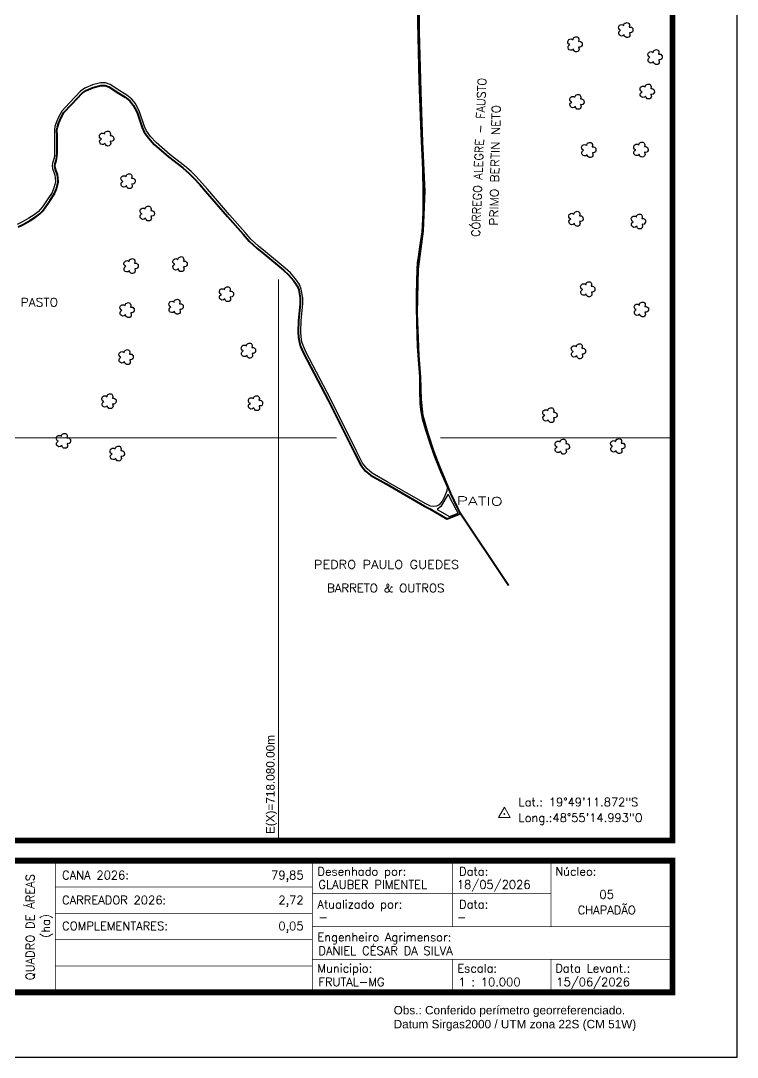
# Model space of a CAD drawing. Header units: millimetres. Extents: x 716688 to 718788, y 7805444 to 7808414.
# Drawn here: x 717682 to 718788, y 7805444 to 7807043 of the extents above; entities that cross this region are included whole.
import ezdxf
from ezdxf.enums import TextEntityAlignment as Align

# ---------------------------------------------------------------- set-up
doc = ezdxf.new("R2010")
doc.units = ezdxf.units.MM
doc.linetypes.add('CONTINUO', pattern=[0])
doc.linetypes.add('LIN0', pattern=[0])
doc.layers.add('0114000216', color=1, linetype='Continuous', lineweight=25)
doc.layers.add('MALHA', color=253, linetype='Continuous', lineweight=13)
for name, color, linetype in [('0114000216002', 5, 'Continuous'), ('ESTRADA', 7, 'Continuous'), ('MARGEM', 5, 'Continuous'), ('MATO', 3, 'Continuous'), ('PATIO', 7, 'Continuous'), ('TEXTO', 7, 'Continuous'), ('TEXTO CONFRONTANTES', 7, 'Continuous')]:
    doc.layers.add(name, color=color, linetype=linetype)
doc.styles.add('marcelo', font='arial.ttf')
doc.styles.add('SIMPLEX', font='simplex', dxfattribs={"height": 0.2})
doc.styles.get("Standard").update_dxf_attribs({"font": 'arial.ttf'})

msp = doc.modelspace()

# ---------------------------------------------------------------- linework, layer by layer
at = {"layer": '0114000216', "linetype": 'CONTINUO', "lineweight": 40}
msp.add_lwpolyline([(717678, 7806725.6), (717685.8, 7806729.1), (717696.7, 7806735.4), (717705.3, 7806740.7), (717711.5, 7806745.7), (717715.2, 7806749.3), (717718.7, 7806753.8), (717727.4, 7806766.4), (717734, 7806776.7), (717737, 7806784.2), (717738.8, 7806790), (717739.7, 7806794.8), (717739.4, 7806801.2), (717738.8, 7806806), (717736.7, 7806811.3), (717735.1, 7806816.3), (717734.6, 7806819.5), (717735.2, 7806822.8), (717736.6, 7806827.3), (717738, 7806833.2), (717738.2, 7806840), (717738.1, 7806865), (717738, 7806875.2), (717738.6, 7806879.3), (717740.9, 7806885.8), (717744.4, 7806894), (717748.8, 7806901.7), (717760.4, 7806914.1), (717777, 7806931.5), (717783, 7806935.7), (717793.9, 7806940.5), (717805.5, 7806943.7), (717812.2, 7806943.6), (717818.1, 7806941.2), (717832.9, 7806931.9), (717843.3, 7806925.4), (717850.6, 7806919.6), (717855.8, 7806913.3), (717861.6, 7806901.6), (717869.6, 7806878.5), (717872.7, 7806871.5), (717879, 7806862.5), (717888.1, 7806852.6), (717910.3, 7806833.5), (717932.1, 7806816.3), (717942.2, 7806807.7), (717949.3, 7806800.6), (717958.4, 7806790.9), (717967.4, 7806780.7), (718001.3, 7806741.4), (718025.2, 7806713.9), (718034.5, 7806703.6), (718046.3, 7806692.7), (718057.3, 7806683.6), (718087.7, 7806658.5), (718095.5, 7806651.5), (718102.9, 7806642.9), (718108.7, 7806634.6), (718111.1, 7806628.1), (718113.3, 7806615.7), (718113.2, 7806606.7), (718110.7, 7806581.2), (718110.2, 7806563.2), (718110.7, 7806555.1), (718112.2, 7806547), (718114, 7806541), (718119.2, 7806529.7), (718156.6, 7806458.1), (718197.3, 7806376.8), (718206.3, 7806358.6), (718213.6, 7806349.3), (718222.1, 7806342.4), (718245.8, 7806328.8), (718305.4, 7806294.7), (718313.3, 7806290.6), (718339.7, 7806274.9), (718342.6, 7806276.1), (718360.6, 7806283.5), (718356, 7806292.3), (718345.7, 7806314.2), (718342.5, 7806323.1), (718328.4, 7806356.3), (718319.8, 7806378.7), (718310.2, 7806407.1), (718302.5, 7806434.6), (718300.1, 7806459.3), (718299.1, 7806493.4), (718296.5, 7806527.1), (718294.1, 7806592.1), (718295.2, 7806660), (718303.2, 7806718.7), (718305.8, 7806780.7), (718302.2, 7806856.5), (718299.7, 7806933.6), (718296.8, 7807026.9), (718296.9, 7807120.7)], dxfattribs=at)
at = {"layer": '0114000216002'}
msp.add_lwpolyline([(718294.9, 7807113.4), (718294.6, 7807040.6), (718296.3, 7806950.8), (718299.4, 7806869.1), (718302.1, 7806813.7), (718302.8, 7806777.8), (718302.8, 7806747.5), (718301.1, 7806717.9), (718297.4, 7806694.7), (718295.3, 7806679.4), (718294.1, 7806670.5), (718293.6, 7806659.5), (718292.9, 7806642.4), (718292.5, 7806620.4), (718292.6, 7806602.9), (718292.7, 7806577.1), (718293.9, 7806540.9), (718295.3, 7806520.5), (718297.7, 7806494), (718297.7, 7806471.9), (718298.1, 7806453.7), (718298.9, 7806443), (718301.4, 7806429.3), (718306.8, 7806411.8), (718312.7, 7806392.6), (718319.7, 7806373.4), (718329.7, 7806347.6), (718339.7, 7806325.5), (718340.3, 7806322.9), (718339.9, 7806318.1), (718335.7, 7806307.8), (718332.5, 7806302.2), (718327.9, 7806296.8), (718323.8, 7806294.5), (718319.3, 7806293.9), (718314.5, 7806294.5), (718307.3, 7806298.2), (718247.8, 7806332.3), (718224.4, 7806345.7), (718216.5, 7806352.2), (718209.7, 7806360.8), (718200.9, 7806378.6), (718160.1, 7806459.9), (718122.8, 7806531.4), (718117.8, 7806542.4), (718116.1, 7806548), (718114.7, 7806555.6), (718114.2, 7806563.3), (718114.7, 7806581), (718117.2, 7806606.5), (718117.3, 7806616.1), (718114.9, 7806629.1), (718112.3, 7806636.4), (718106, 7806645.3), (718098.4, 7806654.3), (718090.3, 7806661.6), (718059.8, 7806686.7), (718048.9, 7806695.7), (718037.3, 7806706.4), (718028.2, 7806716.5), (718004.3, 7806744), (717970.4, 7806783.4), (717961.4, 7806793.5), (717952.2, 7806803.4), (717944.9, 7806810.6), (717934.6, 7806819.4), (717912.8, 7806836.6), (717890.9, 7806855.5), (717882.1, 7806865), (717876.2, 7806873.5), (717873.3, 7806880), (717865.3, 7806903.1), (717859.2, 7806915.5), (717853.4, 7806922.4), (717845.6, 7806928.6), (717835.1, 7806935.3), (717819.9, 7806944.8), (717813, 7806947.6), (717805, 7806947.7), (717792.6, 7806944.3), (717781, 7806939.2), (717774.4, 7806934.6), (717757.5, 7806916.8), (717745.6, 7806904.1), (717740.8, 7806895.8), (717737.2, 7806887.3), (717734.7, 7806880.3), (717734, 7806875.5), (717734.1, 7806865), (717734.2, 7806840), (717734, 7806833.8), (717732.7, 7806828.3), (717731.3, 7806823.7), (717730.5, 7806819.5), (717731.2, 7806815.3), (717733, 7806809.9), (717734.9, 7806805), (717735.4, 7806800.8), (717735.7, 7806795.1), (717734.9, 7806790.9), (717733.2, 7806785.5), (717730.5, 7806778.5), (717724.1, 7806768.6), (717715.5, 7806756.2), (717712.2, 7806752), (717708.9, 7806748.7), (717703, 7806743.9), (717694.7, 7806738.9), (717683.9, 7806732.7), (717676.5, 7806729.3)], dxfattribs=at)
at = {"layer": 'ESTRADA', "const_width": 3}
msp.add_lwpolyline([(718360.6, 7806283.5), (718435.1, 7806172.1)], dxfattribs=at)
at = {"layer": 'MALHA'}
for p, q in [((718080, 7805778.8), (718080, 7806644.2)), ((716787.9, 7806400), (718169.5, 7806400)), ((718330, 7806400), (718687.9, 7806400))]:
    msp.add_line(p, q, dxfattribs=at)
at = {"layer": 'MARGEM', "color": 174, "linetype": 'LIN0', "flags": 128}
msp.add_lwpolyline([(718787.9, 7805444.5), (718787.9, 7808414.5), (716687.9, 7808414.5), (716687.9, 7805444.5)], close=True, dxfattribs=at)
at = {"layer": 'MARGEM', "color": 174, "linetype": 'LIN0', "const_width": 9.09, "flags": 128}
for points in [[(718687.9, 7805778.8), (718687.9, 7808314.5), (716787.9, 7808314.5), (716787.9, 7805778.8)], [(716787.9, 7805747.8), (718687.9, 7805747.8), (718687.9, 7805544.5), (716787.9, 7805544.5)]]:
    msp.add_lwpolyline(points, close=True, dxfattribs=at)
at = {"layer": 'MARGEM', "color": 174, "linetype": 'LIN0', "const_width": 1.01, "flags": 128}
for points in [[(717735.3, 7805747.8), (717735.3, 7805546.9)], [(718132, 7805747.8), (718132, 7805546.9)], [(718348.9, 7805646.1), (718348.9, 7805747.8)], [(718500.6, 7805646.1), (718500.6, 7805747.8)], [(717735.3, 7805707.1), (718132, 7805707.1)], [(718132, 7805696.9), (718500.6, 7805696.9)], [(717735.3, 7805666.4), (718132, 7805666.4)], [(718132, 7805646.1), (718688.1, 7805646.1)], [(717735.3, 7805625.8), (718132, 7805625.8)], [(718132, 7805595.3), (718688, 7805595.3)], [(718348.9, 7805595.3), (718348.9, 7805544.9)], [(718500.6, 7805595.3), (718500.6, 7805544.9)], [(717735.3, 7805585.1), (718132, 7805585.1)]]:
    msp.add_lwpolyline(points, dxfattribs=at)
at = {"layer": 'MATO', "linetype": 'CONTINUO'}
for points in [[(718613.3, 7807021.8, 0), (718611.3, 7807020.1, 0), (718608.8, 7807019.8, 0), (718607, 7807020.5, 0), (718605.7, 7807021.8, 0), (718605.2, 7807023.2, 0), (718605, 7807025.3, 0), (718605.7, 7807026.7, 0), (718606.4, 7807027.7, 0), (718607.9, 7807028.7, 0), (718607, 7807029, 0), (718606.1, 7807029.7, 0), (718605, 7807031.4, 0), (718604.8, 7807033.4, 0), (718605.6, 7807035.5, 0), (718606.4, 7807036.3, 0), (718607.9, 7807037.2, 0), (718609.4, 7807037.4, 0), (718610.7, 7807037.2, 0), (718611.6, 7807036.8, 0), (718612.7, 7807035.8, 0), (718613.1, 7807037.6, 0), (718613.3, 7807038.4, 0), (718614.1, 7807039.4, 0), (718615.3, 7807039.8, 0), (718616.5, 7807040.3, 0), (718617.8, 7807040.5, 0), (718619.1, 7807040.3, 0), (718620.1, 7807039.8, 0), (718620.8, 7807038.9, 0), (718621.5, 7807037.6, 0), (718621.8, 7807036.2, 0), (718621.2, 7807033.6, 0), (718623, 7807033.6, 0), (718624.5, 7807033.3, 0), (718625.9, 7807032.2, 0), (718626.6, 7807031.3, 0), (718626.9, 7807027.7, 0), (718626, 7807026.1, 0), (718624.8, 7807025.1, 0), (718623, 7807024.6, 0), (718621.4, 7807024.7, 0), (718622.3, 7807021.4, 0), (718621.9, 7807020, 0), (718620.9, 7807018.7, 0), (718619.9, 7807017.8, 0), (718618.4, 7807017.4, 0), (718616.9, 7807017.5, 0), (718615.8, 7807017.8, 0), (718614.5, 7807019.1, 0), (718613.6, 7807020.2, 0), (718613.3, 7807022, 0)], [(718535, 7806999.8, 0), (718533, 7806998.1, 0), (718530.4, 7806997.9, 0), (718528.6, 7806998.6, 0), (718527.4, 7806999.8, 0), (718526.8, 7807001.2, 0), (718526.7, 7807003.4, 0), (718527.4, 7807004.7, 0), (718528.1, 7807005.7, 0), (718529.6, 7807006.7, 0), (718528.6, 7807007, 0), (718527.7, 7807007.7, 0), (718526.6, 7807009.4, 0), (718526.5, 7807011.4, 0), (718527.2, 7807013.5, 0), (718528, 7807014.3, 0), (718529.5, 7807015.2, 0), (718531.1, 7807015.4, 0), (718532.3, 7807015.2, 0), (718533.3, 7807014.8, 0), (718534.4, 7807013.8, 0), (718534.7, 7807015.7, 0), (718535, 7807016.4, 0), (718535.8, 7807017.4, 0), (718537, 7807017.9, 0), (718538.2, 7807018.4, 0), (718539.5, 7807018.5, 0), (718540.7, 7807018.3, 0), (718541.8, 7807017.8, 0), (718542.5, 7807017, 0), (718543.2, 7807015.7, 0), (718543.4, 7807014.2, 0), (718542.8, 7807011.6, 0), (718544.6, 7807011.7, 0), (718546.1, 7807011.3, 0), (718547.5, 7807010.2, 0), (718548.3, 7807009.3, 0), (718548.5, 7807005.8, 0), (718547.7, 7807004.2, 0), (718546.5, 7807003.1, 0), (718544.7, 7807002.6, 0), (718543.1, 7807002.8, 0), (718543.9, 7806999.4, 0), (718543.5, 7806998, 0), (718542.6, 7806996.7, 0), (718541.5, 7806995.8, 0), (718540, 7806995.5, 0), (718538.5, 7806995.6, 0), (718537.4, 7806995.9, 0), (718536.2, 7806997.1, 0), (718535.3, 7806998.3, 0), (718535, 7807000, 0)], [(718658.6, 7806980.1, 0), (718656.6, 7806978.4, 0), (718654.1, 7806978.1, 0), (718652.3, 7806978.8, 0), (718651, 7806980.1, 0), (718650.5, 7806981.5, 0), (718650.3, 7806983.7, 0), (718651, 7806985, 0), (718651.8, 7806986, 0), (718653.2, 7806987, 0), (718652.3, 7806987.3, 0), (718651.4, 7806988, 0), (718650.3, 7806989.7, 0), (718650.1, 7806991.7, 0), (718650.9, 7806993.8, 0), (718651.7, 7806994.6, 0), (718653.2, 7806995.5, 0), (718654.7, 7806995.7, 0), (718656, 7806995.5, 0), (718657, 7806995.1, 0), (718658.1, 7806994.1, 0), (718658.4, 7806995.9, 0), (718658.6, 7806996.7, 0), (718659.5, 7806997.7, 0), (718660.7, 7806998.1, 0), (718661.8, 7806998.7, 0), (718663.1, 7806998.8, 0), (718664.4, 7806998.6, 0), (718665.4, 7806998.1, 0), (718666.2, 7806997.3, 0), (718666.8, 7806996, 0), (718667.1, 7806994.5, 0), (718666.5, 7806991.9, 0), (718668.3, 7806992, 0), (718669.8, 7806991.6, 0), (718671.2, 7806990.5, 0), (718672, 7806989.6, 0), (718672.2, 7806986, 0), (718671.3, 7806984.5, 0), (718670.2, 7806983.4, 0), (718668.3, 7806982.9, 0), (718666.7, 7806983.1, 0), (718667.6, 7806979.7, 0), (718667.2, 7806978.3, 0), (718666.2, 7806977, 0), (718665.2, 7806976.1, 0), (718663.7, 7806975.8, 0), (718662.2, 7806975.9, 0), (718661.1, 7806976.2, 0), (718659.8, 7806977.4, 0), (718658.9, 7806978.6, 0), (718658.7, 7806980.3, 0)], [(718646.5, 7806927, 0), (718644.5, 7806925.4, 0), (718642, 7806925.1, 0), (718640.2, 7806925.8, 0), (718638.9, 7806927, 0), (718638.3, 7806928.5, 0), (718638.2, 7806930.6, 0), (718638.9, 7806931.9, 0), (718639.6, 7806932.9, 0), (718641.1, 7806933.9, 0), (718640.1, 7806934.2, 0), (718639.2, 7806935, 0), (718638.2, 7806936.7, 0), (718638, 7806938.7, 0), (718638.7, 7806940.8, 0), (718639.6, 7806941.5, 0), (718641, 7806942.4, 0), (718642.6, 7806942.6, 0), (718643.8, 7806942.5, 0), (718644.8, 7806942, 0), (718645.9, 7806941, 0), (718646.2, 7806942.9, 0), (718646.5, 7806943.6, 0), (718647.3, 7806944.6, 0), (718648.5, 7806945.1, 0), (718649.7, 7806945.6, 0), (718651, 7806945.7, 0), (718652.3, 7806945.5, 0), (718653.3, 7806945, 0), (718654, 7806944.2, 0), (718654.7, 7806942.9, 0), (718654.9, 7806941.4, 0), (718654.3, 7806938.9, 0), (718656.1, 7806938.9, 0), (718657.6, 7806938.5, 0), (718659, 7806937.4, 0), (718659.8, 7806936.5, 0), (718660, 7806933, 0), (718659.2, 7806931.4, 0), (718658, 7806930.3, 0), (718656.2, 7806929.8, 0), (718654.6, 7806930, 0), (718655.5, 7806926.7, 0), (718655.1, 7806925.3, 0), (718654.1, 7806923.9, 0), (718653, 7806923.1, 0), (718651.5, 7806922.7, 0), (718650.1, 7806922.8, 0), (718648.9, 7806923.1, 0), (718647.7, 7806924.4, 0), (718646.8, 7806925.5, 0), (718646.5, 7806927.2, 0)], [(718538, 7806911.1, 0), (718536, 7806909.4, 0), (718533.5, 7806909.2, 0), (718531.7, 7806909.9, 0), (718530.4, 7806911.1, 0), (718529.9, 7806912.5, 0), (718529.7, 7806914.7, 0), (718530.4, 7806916, 0), (718531.1, 7806917, 0), (718532.6, 7806918, 0), (718531.7, 7806918.3, 0), (718530.8, 7806919, 0), (718529.7, 7806920.7, 0), (718529.5, 7806922.7, 0), (718530.3, 7806924.8, 0), (718531.1, 7806925.6, 0), (718532.6, 7806926.5, 0), (718534.1, 7806926.7, 0), (718535.4, 7806926.5, 0), (718536.4, 7806926.1, 0), (718537.4, 7806925.1, 0), (718537.8, 7806927, 0), (718538, 7806927.7, 0), (718538.8, 7806928.7, 0), (718540, 7806929.2, 0), (718541.2, 7806929.7, 0), (718542.5, 7806929.8, 0), (718543.8, 7806929.6, 0), (718544.8, 7806929.1, 0), (718545.5, 7806928.3, 0), (718546.2, 7806927, 0), (718546.5, 7806925.5, 0), (718545.9, 7806922.9, 0), (718547.7, 7806923, 0), (718549.2, 7806922.6, 0), (718550.6, 7806921.5, 0), (718551.3, 7806920.6, 0), (718551.6, 7806917.1, 0), (718550.7, 7806915.5, 0), (718549.5, 7806914.4, 0), (718547.7, 7806913.9, 0), (718546.1, 7806914.1, 0), (718547, 7806910.7, 0), (718546.6, 7806909.3, 0), (718545.6, 7806908, 0), (718544.6, 7806907.1, 0), (718543.1, 7806906.8, 0), (718541.6, 7806906.9, 0), (718540.5, 7806907.2, 0), (718539.2, 7806908.4, 0), (718538.3, 7806909.6, 0), (718538.1, 7806911.3, 0)], [(717812, 7806854.4, 0), (717810, 7806852.7, 0), (717807.5, 7806852.5, 0), (717805.7, 7806853.2, 0), (717804.4, 7806854.4, 0), (717803.9, 7806855.8, 0), (717803.7, 7806858, 0), (717804.4, 7806859.3, 0), (717805.1, 7806860.3, 0), (717806.6, 7806861.3, 0), (717805.7, 7806861.6, 0), (717804.8, 7806862.3, 0), (717803.7, 7806864, 0), (717803.5, 7806866.1, 0), (717804.3, 7806868.1, 0), (717805.1, 7806868.9, 0), (717806.6, 7806869.8, 0), (717808.1, 7806870, 0), (717809.4, 7806869.8, 0), (717810.3, 7806869.4, 0), (717811.4, 7806868.4, 0), (717811.7, 7806870.3, 0), (717812, 7806871, 0), (717812.8, 7806872, 0), (717814, 7806872.5, 0), (717815.2, 7806873, 0), (717816.5, 7806873.1, 0), (717817.8, 7806872.9, 0), (717818.8, 7806872.4, 0), (717819.5, 7806871.6, 0), (717820.2, 7806870.3, 0), (717820.5, 7806868.8, 0), (717819.9, 7806866.2, 0), (717821.7, 7806866.3, 0), (717823.2, 7806865.9, 0), (717824.6, 7806864.8, 0), (717825.3, 7806863.9, 0), (717825.6, 7806860.4, 0), (717824.7, 7806858.8, 0), (717823.5, 7806857.7, 0), (717821.7, 7806857.2, 0), (717820.1, 7806857.4, 0), (717821, 7806854, 0), (717820.6, 7806852.6, 0), (717819.6, 7806851.3, 0), (717818.6, 7806850.4, 0), (717817.1, 7806850.1, 0), (717815.6, 7806850.2, 0), (717814.5, 7806850.5, 0), (717813.2, 7806851.7, 0), (717812.3, 7806852.9, 0), (717812, 7806854.6, 0)], [(718556.2, 7806836.8, 0), (718554.2, 7806835.2, 0), (718551.7, 7806834.9, 0), (718549.9, 7806835.6, 0), (718548.6, 7806836.8, 0), (718548.1, 7806838.3, 0), (718547.9, 7806840.4, 0), (718548.6, 7806841.7, 0), (718549.3, 7806842.7, 0), (718550.8, 7806843.7, 0), (718549.9, 7806844, 0), (718549, 7806844.7, 0), (718547.9, 7806846.4, 0), (718547.7, 7806848.5, 0), (718548.5, 7806850.6, 0), (718549.3, 7806851.3, 0), (718550.8, 7806852.2, 0), (718552.3, 7806852.4, 0), (718553.6, 7806852.2, 0), (718554.6, 7806851.8, 0), (718555.6, 7806850.8, 0), (718556, 7806852.7, 0), (718556.2, 7806853.4, 0), (718557, 7806854.4, 0), (718558.2, 7806854.9, 0), (718559.4, 7806855.4, 0), (718560.7, 7806855.5, 0), (718562, 7806855.3, 0), (718563, 7806854.8, 0), (718563.7, 7806854, 0), (718564.4, 7806852.7, 0), (718564.7, 7806851.2, 0), (718564.1, 7806848.7, 0), (718565.9, 7806848.7, 0), (718567.4, 7806848.3, 0), (718568.8, 7806847.2, 0), (718569.6, 7806846.3, 0), (718569.8, 7806842.8, 0), (718568.9, 7806841.2, 0), (718567.7, 7806840.1, 0), (718565.9, 7806839.6, 0), (718564.3, 7806839.8, 0), (718565.2, 7806836.5, 0), (718564.8, 7806835, 0), (718563.8, 7806833.7, 0), (718562.8, 7806832.8, 0), (718561.3, 7806832.5, 0), (718559.8, 7806832.6, 0), (718558.7, 7806832.9, 0), (718557.4, 7806834.1, 0), (718556.5, 7806835.3, 0), (718556.3, 7806837, 0)], [(718636.6, 7806837.4, 0), (718634.6, 7806835.7, 0), (718632.1, 7806835.4, 0), (718630.3, 7806836.1, 0), (718629, 7806837.4, 0), (718628.5, 7806838.8, 0), (718628.3, 7806841, 0), (718629, 7806842.3, 0), (718629.7, 7806843.3, 0), (718631.2, 7806844.3, 0), (718630.3, 7806844.6, 0), (718629.4, 7806845.3, 0), (718628.3, 7806847, 0), (718628.1, 7806849, 0), (718628.9, 7806851.1, 0), (718629.7, 7806851.9, 0), (718631.2, 7806852.8, 0), (718632.7, 7806853, 0), (718634, 7806852.8, 0), (718635, 7806852.4, 0), (718636, 7806851.4, 0), (718636.4, 7806853.3, 0), (718636.6, 7806854, 0), (718637.4, 7806855, 0), (718638.6, 7806855.5, 0), (718639.8, 7806856, 0), (718641.1, 7806856.1, 0), (718642.4, 7806855.9, 0), (718643.4, 7806855.4, 0), (718644.1, 7806854.6, 0), (718644.8, 7806853.3, 0), (718645.1, 7806851.8, 0), (718644.5, 7806849.2, 0), (718646.3, 7806849.3, 0), (718647.8, 7806848.9, 0), (718649.2, 7806847.8, 0), (718649.9, 7806846.9, 0), (718650.2, 7806843.4, 0), (718649.3, 7806841.8, 0), (718648.1, 7806840.7, 0), (718646.3, 7806840.2, 0), (718644.7, 7806840.4, 0), (718645.6, 7806837, 0), (718645.2, 7806835.6, 0), (718644.2, 7806834.3, 0), (718643.2, 7806833.4, 0), (718641.7, 7806833.1, 0), (718640.2, 7806833.2, 0), (718639.1, 7806833.5, 0), (718637.8, 7806834.7, 0), (718636.9, 7806835.9, 0), (718636.7, 7806837.6, 0)], [(717845.2, 7806788.7, 0), (717843.2, 7806787, 0), (717840.7, 7806786.7, 0), (717838.9, 7806787.4, 0), (717837.6, 7806788.7, 0), (717837.1, 7806790.1, 0), (717837, 7806792.3, 0), (717837.7, 7806793.6, 0), (717838.4, 7806794.6, 0), (717839.8, 7806795.6, 0), (717838.9, 7806795.9, 0), (717838, 7806796.6, 0), (717836.9, 7806798.3, 0), (717836.7, 7806800.3, 0), (717837.5, 7806802.4, 0), (717838.3, 7806803.2, 0), (717839.8, 7806804.1, 0), (717841.4, 7806804.3, 0), (717842.6, 7806804.1, 0), (717843.6, 7806803.7, 0), (717844.7, 7806802.7, 0), (717845, 7806804.6, 0), (717845.3, 7806805.3, 0), (717846.1, 7806806.3, 0), (717847.3, 7806806.8, 0), (717848.5, 7806807.3, 0), (717849.8, 7806807.4, 0), (717851, 7806807.2, 0), (717852, 7806806.7, 0), (717852.8, 7806805.9, 0), (717853.4, 7806804.6, 0), (717853.7, 7806803.1, 0), (717853.1, 7806800.5, 0), (717854.9, 7806800.6, 0), (717856.4, 7806800.2, 0), (717857.8, 7806799.1, 0), (717858.6, 7806798.2, 0), (717858.8, 7806794.7, 0), (717857.9, 7806793.1, 0), (717856.8, 7806792, 0), (717855, 7806791.5, 0), (717853.4, 7806791.7, 0), (717854.2, 7806788.3, 0), (717853.8, 7806786.9, 0), (717852.9, 7806785.6, 0), (717851.8, 7806784.7, 0), (717850.3, 7806784.4, 0), (717848.8, 7806784.5, 0), (717847.7, 7806784.8, 0), (717846.4, 7806786, 0), (717845.6, 7806787.2, 0), (717845.3, 7806788.9, 0)], [(717874.7, 7806738.9, 0), (717872.7, 7806737.2, 0), (717870.2, 7806736.9, 0), (717868.4, 7806737.6, 0), (717867.1, 7806738.9, 0), (717866.6, 7806740.3, 0), (717866.4, 7806742.4, 0), (717867.1, 7806743.8, 0), (717867.9, 7806744.8, 0), (717869.3, 7806745.7, 0), (717868.4, 7806746, 0), (717867.5, 7806746.8, 0), (717866.4, 7806748.5, 0), (717866.2, 7806750.5, 0), (717867, 7806752.6, 0), (717867.8, 7806753.3, 0), (717869.3, 7806754.3, 0), (717870.8, 7806754.5, 0), (717872.1, 7806754.3, 0), (717873.1, 7806753.8, 0), (717874.2, 7806752.9, 0), (717874.5, 7806754.7, 0), (717874.8, 7806755.4, 0), (717875.6, 7806756.5, 0), (717876.8, 7806756.9, 0), (717877.9, 7806757.4, 0), (717879.2, 7806757.5, 0), (717880.5, 7806757.4, 0), (717881.5, 7806756.8, 0), (717882.3, 7806756, 0), (717882.9, 7806754.7, 0), (717883.2, 7806753.3, 0), (717882.6, 7806750.7, 0), (717884.4, 7806750.7, 0), (717885.9, 7806750.4, 0), (717887.3, 7806749.2, 0), (717888.1, 7806748.4, 0), (717888.3, 7806744.8, 0), (717887.4, 7806743.2, 0), (717886.3, 7806742.2, 0), (717884.4, 7806741.7, 0), (717882.8, 7806741.8, 0), (717883.7, 7806738.5, 0), (717883.3, 7806737.1, 0), (717882.3, 7806735.7, 0), (717881.3, 7806734.9, 0), (717879.8, 7806734.5, 0), (717878.3, 7806734.6, 0), (717877.2, 7806734.9, 0), (717875.9, 7806736.2, 0), (717875, 7806737.3, 0), (717874.8, 7806739, 0)], [(718536.5, 7806730.7, 0), (718534.5, 7806729, 0), (718532, 7806728.7, 0), (718530.2, 7806729.4, 0), (718528.9, 7806730.7, 0), (718528.3, 7806732.1, 0), (718528.2, 7806734.2, 0), (718528.9, 7806735.6, 0), (718529.6, 7806736.6, 0), (718531.1, 7806737.6, 0), (718530.2, 7806737.9, 0), (718529.2, 7806738.6, 0), (718528.2, 7806740.3, 0), (718528, 7806742.3, 0), (718528.7, 7806744.4, 0), (718529.6, 7806745.2, 0), (718531, 7806746.1, 0), (718532.6, 7806746.3, 0), (718533.8, 7806746.1, 0), (718534.8, 7806745.7, 0), (718535.9, 7806744.7, 0), (718536.2, 7806746.5, 0), (718536.5, 7806747.3, 0), (718537.3, 7806748.3, 0), (718538.5, 7806748.7, 0), (718539.7, 7806749.2, 0), (718541, 7806749.4, 0), (718542.3, 7806749.2, 0), (718543.3, 7806748.7, 0), (718544, 7806747.8, 0), (718544.7, 7806746.5, 0), (718544.9, 7806745.1, 0), (718544.3, 7806742.5, 0), (718546.1, 7806742.5, 0), (718547.6, 7806742.2, 0), (718549.1, 7806741.1, 0), (718549.8, 7806740.2, 0), (718550, 7806736.6, 0), (718549.2, 7806735, 0), (718548, 7806734, 0), (718546.2, 7806733.5, 0), (718544.6, 7806733.6, 0), (718545.5, 7806730.3, 0), (718545.1, 7806728.9, 0), (718544.1, 7806727.6, 0), (718543, 7806726.7, 0), (718541.5, 7806726.3, 0), (718540.1, 7806726.4, 0), (718538.9, 7806726.8, 0), (718537.7, 7806728, 0), (718536.8, 7806729.1, 0), (718536.5, 7806730.9, 0)], [(718632.8, 7806726.5, 0), (718630.8, 7806724.8, 0), (718628.3, 7806724.6, 0), (718626.5, 7806725.3, 0), (718625.2, 7806726.5, 0), (718624.7, 7806727.9, 0), (718624.6, 7806730.1, 0), (718625.2, 7806731.4, 0), (718626, 7806732.4, 0), (718627.4, 7806733.4, 0), (718626.5, 7806733.7, 0), (718625.6, 7806734.4, 0), (718624.5, 7806736.1, 0), (718624.3, 7806738.1, 0), (718625.1, 7806740.2, 0), (718625.9, 7806741, 0), (718627.4, 7806741.9, 0), (718629, 7806742.1, 0), (718630.2, 7806741.9, 0), (718631.2, 7806741.5, 0), (718632.3, 7806740.5, 0), (718632.6, 7806742.4, 0), (718632.9, 7806743.1, 0), (718633.7, 7806744.1, 0), (718634.9, 7806744.6, 0), (718636, 7806745.1, 0), (718637.4, 7806745.2, 0), (718638.6, 7806745, 0), (718639.6, 7806744.5, 0), (718640.4, 7806743.7, 0), (718641, 7806742.4, 0), (718641.3, 7806740.9, 0), (718640.7, 7806738.3, 0), (718642.5, 7806738.4, 0), (718644, 7806738, 0), (718645.4, 7806736.9, 0), (718646.2, 7806736, 0), (718646.4, 7806732.5, 0), (718645.5, 7806730.9, 0), (718644.4, 7806729.8, 0), (718642.6, 7806729.3, 0), (718641, 7806729.5, 0), (718641.8, 7806726.1, 0), (718641.4, 7806724.7, 0), (718640.5, 7806723.4, 0), (718639.4, 7806722.5, 0), (718637.9, 7806722.2, 0), (718636.4, 7806722.3, 0), (718635.3, 7806722.6, 0), (718634, 7806723.8, 0), (718633.2, 7806725, 0), (718632.9, 7806726.7, 0)], [(717925.3, 7806660.8, 0), (717923.3, 7806659.1, 0), (717920.8, 7806658.8, 0), (717919, 7806659.5, 0), (717917.7, 7806660.8, 0), (717917.2, 7806662.2, 0), (717917, 7806664.3, 0), (717917.7, 7806665.7, 0), (717918.5, 7806666.7, 0), (717919.9, 7806667.7, 0), (717919, 7806668, 0), (717918.1, 7806668.7, 0), (717917, 7806670.4, 0), (717916.8, 7806672.4, 0), (717917.6, 7806674.5, 0), (717918.4, 7806675.3, 0), (717919.9, 7806676.2, 0), (717921.4, 7806676.4, 0), (717922.7, 7806676.2, 0), (717923.7, 7806675.7, 0), (717924.7, 7806674.8, 0), (717925.1, 7806676.6, 0), (717925.3, 7806677.4, 0), (717926.2, 7806678.4, 0), (717927.4, 7806678.8, 0), (717928.5, 7806679.3, 0), (717929.8, 7806679.5, 0), (717931.1, 7806679.3, 0), (717932.1, 7806678.8, 0), (717932.9, 7806677.9, 0), (717933.5, 7806676.6, 0), (717933.8, 7806675.2, 0), (717933.2, 7806672.6, 0), (717935, 7806672.6, 0), (717936.5, 7806672.3, 0), (717937.9, 7806671.2, 0), (717938.7, 7806670.3, 0), (717938.9, 7806666.7, 0), (717938, 7806665.1, 0), (717936.9, 7806664.1, 0), (717935, 7806663.6, 0), (717933.4, 7806663.7, 0), (717934.3, 7806660.4, 0), (717933.9, 7806659, 0), (717932.9, 7806657.6, 0), (717931.9, 7806656.8, 0), (717930.4, 7806656.4, 0), (717928.9, 7806656.5, 0), (717927.8, 7806656.8, 0), (717926.5, 7806658.1, 0), (717925.6, 7806659.2, 0), (717925.4, 7806661, 0)], [(717849.7, 7806657.8, 0), (717847.7, 7806656.1, 0), (717845.2, 7806655.8, 0), (717843.4, 7806656.5, 0), (717842.1, 7806657.8, 0), (717841.6, 7806659.2, 0), (717841.5, 7806661.3, 0), (717842.2, 7806662.7, 0), (717842.9, 7806663.6, 0), (717844.3, 7806664.6, 0), (717843.4, 7806664.9, 0), (717842.5, 7806665.7, 0), (717841.4, 7806667.4, 0), (717841.2, 7806669.4, 0), (717842, 7806671.5, 0), (717842.8, 7806672.2, 0), (717844.3, 7806673.2, 0), (717845.9, 7806673.4, 0), (717847.1, 7806673.2, 0), (717848.1, 7806672.7, 0), (717849.2, 7806671.8, 0), (717849.5, 7806673.6, 0), (717849.8, 7806674.3, 0), (717850.6, 7806675.4, 0), (717851.8, 7806675.8, 0), (717853, 7806676.3, 0), (717854.3, 7806676.4, 0), (717855.5, 7806676.3, 0), (717856.5, 7806675.7, 0), (717857.3, 7806674.9, 0), (717857.9, 7806673.6, 0), (717858.2, 7806672.2, 0), (717857.6, 7806669.6, 0), (717859.4, 7806669.6, 0), (717860.9, 7806669.3, 0), (717862.3, 7806668.1, 0), (717863.1, 7806667.3, 0), (717863.3, 7806663.7, 0), (717862.4, 7806662.1, 0), (717861.3, 7806661.1, 0), (717859.5, 7806660.6, 0), (717857.9, 7806660.7, 0), (717858.7, 7806657.4, 0), (717858.3, 7806656, 0), (717857.4, 7806654.6, 0), (717856.3, 7806653.8, 0), (717854.8, 7806653.4, 0), (717853.3, 7806653.5, 0), (717852.2, 7806653.8, 0), (717850.9, 7806655.1, 0), (717850.1, 7806656.2, 0), (717849.8, 7806657.9, 0)], [(717997.1, 7806614.4, 0), (717995.1, 7806612.8, 0), (717992.5, 7806612.5, 0), (717990.7, 7806613.2, 0), (717989.5, 7806614.4, 0), (717988.9, 7806615.9, 0), (717988.8, 7806618, 0), (717989.5, 7806619.3, 0), (717990.2, 7806620.3, 0), (717991.7, 7806621.3, 0), (717990.7, 7806621.6, 0), (717989.8, 7806622.4, 0), (717988.8, 7806624.1, 0), (717988.6, 7806626.1, 0), (717989.3, 7806628.2, 0), (717990.1, 7806628.9, 0), (717991.6, 7806629.8, 0), (717993.2, 7806630, 0), (717994.4, 7806629.9, 0), (717995.4, 7806629.4, 0), (717996.5, 7806628.4, 0), (717996.8, 7806630.3, 0), (717997.1, 7806631, 0), (717997.9, 7806632, 0), (717999.1, 7806632.5, 0), (718000.3, 7806633, 0), (718001.6, 7806633.1, 0), (718002.8, 7806632.9, 0), (718003.9, 7806632.4, 0), (718004.6, 7806631.6, 0), (718005.3, 7806630.3, 0), (718005.5, 7806628.8, 0), (718004.9, 7806626.3, 0), (718006.7, 7806626.3, 0), (718008.2, 7806625.9, 0), (718009.6, 7806624.8, 0), (718010.4, 7806623.9, 0), (718010.6, 7806620.4, 0), (718009.8, 7806618.8, 0), (718008.6, 7806617.7, 0), (718006.8, 7806617.2, 0), (718005.2, 7806617.4, 0), (718006, 7806614.1, 0), (718005.7, 7806612.6, 0), (718004.7, 7806611.3, 0), (718003.6, 7806610.5, 0), (718002.1, 7806610.1, 0), (718000.6, 7806610.2, 0), (717999.5, 7806610.5, 0), (717998.3, 7806611.8, 0), (717997.4, 7806612.9, 0), (717997.1, 7806614.6, 0)], [(718554.7, 7806621.9, 0), (718552.7, 7806620.2, 0), (718550.2, 7806619.9, 0), (718548.4, 7806620.6, 0), (718547.1, 7806621.9, 0), (718546.6, 7806623.3, 0), (718546.4, 7806625.5, 0), (718547.1, 7806626.8, 0), (718547.8, 7806627.8, 0), (718549.3, 7806628.8, 0), (718548.4, 7806629.1, 0), (718547.5, 7806629.8, 0), (718546.4, 7806631.5, 0), (718546.2, 7806633.5, 0), (718547, 7806635.6, 0), (718547.8, 7806636.4, 0), (718549.3, 7806637.3, 0), (718550.8, 7806637.5, 0), (718552.1, 7806637.3, 0), (718553, 7806636.9, 0), (718554.1, 7806635.9, 0), (718554.5, 7806637.7, 0), (718554.7, 7806638.5, 0), (718555.5, 7806639.5, 0), (718556.7, 7806639.9, 0), (718557.9, 7806640.5, 0), (718559.2, 7806640.6, 0), (718560.5, 7806640.4, 0), (718561.5, 7806639.9, 0), (718562.2, 7806639.1, 0), (718562.9, 7806637.8, 0), (718563.2, 7806636.3, 0), (718562.6, 7806633.7, 0), (718564.4, 7806633.8, 0), (718565.9, 7806633.4, 0), (718567.3, 7806632.3, 0), (718568, 7806631.4, 0), (718568.3, 7806627.8, 0), (718567.4, 7806626.2, 0), (718566.2, 7806625.2, 0), (718564.4, 7806624.7, 0), (718562.8, 7806624.8, 0), (718563.7, 7806621.5, 0), (718563.3, 7806620.1, 0), (718562.3, 7806618.8, 0), (718561.3, 7806617.9, 0), (718559.8, 7806617.6, 0), (718558.3, 7806617.6, 0), (718557.2, 7806618, 0), (718555.9, 7806619.2, 0), (718555, 7806620.3, 0), (718554.8, 7806622.1, 0)], [(717843.7, 7806589.8, 0), (717841.7, 7806588.1, 0), (717839.2, 7806587.8, 0), (717837.4, 7806588.5, 0), (717836.1, 7806589.8, 0), (717835.6, 7806591.2, 0), (717835.4, 7806593.3, 0), (717836.1, 7806594.7, 0), (717836.8, 7806595.7, 0), (717838.3, 7806596.7, 0), (717837.4, 7806597, 0), (717836.5, 7806597.7, 0), (717835.4, 7806599.4, 0), (717835.2, 7806601.4, 0), (717836, 7806603.5, 0), (717836.8, 7806604.3, 0), (717838.3, 7806605.2, 0), (717839.8, 7806605.4, 0), (717841.1, 7806605.2, 0), (717842, 7806604.8, 0), (717843.1, 7806603.8, 0), (717843.5, 7806605.6, 0), (717843.7, 7806606.4, 0), (717844.5, 7806607.4, 0), (717845.7, 7806607.8, 0), (717846.9, 7806608.4, 0), (717848.2, 7806608.5, 0), (717849.5, 7806608.3, 0), (717850.5, 7806607.8, 0), (717851.2, 7806606.9, 0), (717851.9, 7806605.6, 0), (717852.2, 7806604.2, 0), (717851.6, 7806601.6, 0), (717853.4, 7806601.6, 0), (717854.9, 7806601.3, 0), (717856.3, 7806600.2, 0), (717857, 7806599.3, 0), (717857.3, 7806595.7, 0), (717856.4, 7806594.1, 0), (717855.2, 7806593.1, 0), (717853.4, 7806592.6, 0), (717851.8, 7806592.7, 0), (717852.7, 7806589.4, 0), (717852.3, 7806588, 0), (717851.3, 7806586.7, 0), (717850.3, 7806585.8, 0), (717848.8, 7806585.4, 0), (717847.3, 7806585.5, 0), (717846.2, 7806585.9, 0), (717844.9, 7806587.1, 0), (717844, 7806588.2, 0), (717843.7, 7806590, 0)], [(717919.3, 7806595.1, 0), (717917.3, 7806593.4, 0), (717914.7, 7806593.1, 0), (717912.9, 7806593.8, 0), (717911.7, 7806595.1, 0), (717911.1, 7806596.5, 0), (717911, 7806598.6, 0), (717911.7, 7806600, 0), (717912.4, 7806601, 0), (717913.9, 7806602, 0), (717912.9, 7806602.2, 0), (717912, 7806603, 0), (717911, 7806604.7, 0), (717910.8, 7806606.7, 0), (717911.5, 7806608.8, 0), (717912.3, 7806609.6, 0), (717913.8, 7806610.5, 0), (717915.4, 7806610.7, 0), (717916.6, 7806610.5, 0), (717917.6, 7806610, 0), (717918.7, 7806609.1, 0), (717919, 7806610.9, 0), (717919.3, 7806611.7, 0), (717920.1, 7806612.7, 0), (717921.3, 7806613.1, 0), (717922.5, 7806613.6, 0), (717923.8, 7806613.8, 0), (717925, 7806613.6, 0), (717926.1, 7806613, 0), (717926.8, 7806612.2, 0), (717927.5, 7806610.9, 0), (717927.7, 7806609.5, 0), (717927.1, 7806606.9, 0), (717928.9, 7806606.9, 0), (717930.4, 7806606.6, 0), (717931.8, 7806605.5, 0), (717932.6, 7806604.6, 0), (717932.8, 7806601, 0), (717932, 7806599.4, 0), (717930.8, 7806598.4, 0), (717929, 7806597.9, 0), (717927.4, 7806598, 0), (717928.2, 7806594.7, 0), (717927.9, 7806593.3, 0), (717926.9, 7806591.9, 0), (717925.8, 7806591.1, 0), (717924.3, 7806590.7, 0), (717922.9, 7806590.8, 0), (717921.7, 7806591.1, 0), (717920.5, 7806592.4, 0), (717919.6, 7806593.5, 0), (717919.3, 7806595.2, 0)], [(718637.4, 7806590.8, 0), (718635.4, 7806589.1, 0), (718632.9, 7806588.8, 0), (718631.1, 7806589.5, 0), (718629.8, 7806590.8, 0), (718629.3, 7806592.2, 0), (718629.1, 7806594.4, 0), (718629.8, 7806595.7, 0), (718630.5, 7806596.7, 0), (718632, 7806597.7, 0), (718631.1, 7806598, 0), (718630.1, 7806598.7, 0), (718629.1, 7806600.4, 0), (718628.9, 7806602.4, 0), (718629.7, 7806604.5, 0), (718630.5, 7806605.3, 0), (718631.9, 7806606.2, 0), (718633.5, 7806606.4, 0), (718634.8, 7806606.2, 0), (718635.7, 7806605.8, 0), (718636.8, 7806604.8, 0), (718637.1, 7806606.7, 0), (718637.4, 7806607.4, 0), (718638.2, 7806608.4, 0), (718639.4, 7806608.9, 0), (718640.6, 7806609.4, 0), (718641.9, 7806609.5, 0), (718643.2, 7806609.3, 0), (718644.2, 7806608.8, 0), (718644.9, 7806608, 0), (718645.6, 7806606.7, 0), (718645.8, 7806605.2, 0), (718645.2, 7806602.6, 0), (718647.1, 7806602.7, 0), (718648.5, 7806602.3, 0), (718650, 7806601.2, 0), (718650.7, 7806600.3, 0), (718650.9, 7806596.8, 0), (718650.1, 7806595.2, 0), (718648.9, 7806594.1, 0), (718647.1, 7806593.6, 0), (718645.5, 7806593.8, 0), (718646.4, 7806590.4, 0), (718646, 7806589, 0), (718645, 7806587.7, 0), (718644, 7806586.8, 0), (718642.5, 7806586.5, 0), (718641, 7806586.6, 0), (718639.9, 7806586.9, 0), (718638.6, 7806588.1, 0), (718637.7, 7806589.3, 0), (718637.4, 7806591, 0)], [(717842.2, 7806517.3, 0), (717840.2, 7806515.6, 0), (717837.7, 7806515.3, 0), (717835.9, 7806516, 0), (717834.6, 7806517.3, 0), (717834.1, 7806518.7, 0), (717833.9, 7806520.8, 0), (717834.6, 7806522.2, 0), (717835.3, 7806523.2, 0), (717836.8, 7806524.2, 0), (717835.9, 7806524.5, 0), (717834.9, 7806525.2, 0), (717833.9, 7806526.9, 0), (717833.7, 7806528.9, 0), (717834.4, 7806531, 0), (717835.3, 7806531.8, 0), (717836.7, 7806532.7, 0), (717838.3, 7806532.9, 0), (717839.6, 7806532.7, 0), (717840.5, 7806532.3, 0), (717841.6, 7806531.3, 0), (717841.9, 7806533.1, 0), (717842.2, 7806533.9, 0), (717843, 7806534.9, 0), (717844.2, 7806535.3, 0), (717845.4, 7806535.8, 0), (717846.7, 7806536, 0), (717848, 7806535.8, 0), (717849, 7806535.3, 0), (717849.7, 7806534.4, 0), (717850.4, 7806533.1, 0), (717850.6, 7806531.7, 0), (717850, 7806529.1, 0), (717851.9, 7806529.1, 0), (717853.3, 7806528.8, 0), (717854.8, 7806527.7, 0), (717855.5, 7806526.8, 0), (717855.7, 7806523.2, 0), (717854.9, 7806521.6, 0), (717853.7, 7806520.6, 0), (717851.9, 7806520.1, 0), (717850.3, 7806520.2, 0), (717851.2, 7806516.9, 0), (717850.8, 7806515.5, 0), (717849.8, 7806514.2, 0), (717848.8, 7806513.3, 0), (717847.3, 7806512.9, 0), (717845.8, 7806513, 0), (717844.7, 7806513.4, 0), (717843.4, 7806514.6, 0), (717842.5, 7806515.7, 0), (717842.2, 7806517.5, 0)], [(718031, 7806527.3, 0), (718029, 7806525.6, 0), (718026.4, 7806525.4, 0), (718024.6, 7806526.1, 0), (718023.4, 7806527.3, 0), (718022.8, 7806528.7, 0), (718022.7, 7806530.9, 0), (718023.4, 7806532.2, 0), (718024.1, 7806533.2, 0), (718025.6, 7806534.2, 0), (718024.6, 7806534.5, 0), (718023.7, 7806535.2, 0), (718022.7, 7806536.9, 0), (718022.5, 7806539, 0), (718023.2, 7806541.1, 0), (718024, 7806541.8, 0), (718025.5, 7806542.7, 0), (718027.1, 7806542.9, 0), (718028.3, 7806542.7, 0), (718029.3, 7806542.3, 0), (718030.4, 7806541.3, 0), (718030.7, 7806543.2, 0), (718031, 7806543.9, 0), (718031.8, 7806544.9, 0), (718033, 7806545.4, 0), (718034.2, 7806545.9, 0), (718035.5, 7806546, 0), (718036.7, 7806545.8, 0), (718037.8, 7806545.3, 0), (718038.5, 7806544.5, 0), (718039.2, 7806543.2, 0), (718039.4, 7806541.7, 0), (718038.8, 7806539.1, 0), (718040.6, 7806539.2, 0), (718042.1, 7806538.8, 0), (718043.5, 7806537.7, 0), (718044.3, 7806536.8, 0), (718044.5, 7806533.3, 0), (718043.7, 7806531.7, 0), (718042.5, 7806530.6, 0), (718040.7, 7806530.1, 0), (718039.1, 7806530.3, 0), (718039.9, 7806526.9, 0), (718039.6, 7806525.5, 0), (718038.6, 7806524.2, 0), (718037.5, 7806523.3, 0), (718036, 7806523, 0), (718034.5, 7806523.1, 0), (718033.4, 7806523.4, 0), (718032.2, 7806524.6, 0), (718031.3, 7806525.8, 0), (718031, 7806527.5, 0)], [(718540.3, 7806526.4, 0), (718538.3, 7806524.7, 0), (718535.8, 7806524.4, 0), (718534, 7806525.1, 0), (718532.7, 7806526.4, 0), (718532.2, 7806527.8, 0), (718532, 7806529.9, 0), (718532.7, 7806531.3, 0), (718533.4, 7806532.3, 0), (718534.9, 7806533.2, 0), (718534, 7806533.5, 0), (718533, 7806534.3, 0), (718532, 7806536, 0), (718531.8, 7806538, 0), (718532.5, 7806540.1, 0), (718533.4, 7806540.9, 0), (718534.8, 7806541.8, 0), (718536.4, 7806542, 0), (718537.7, 7806541.8, 0), (718538.6, 7806541.3, 0), (718539.7, 7806540.4, 0), (718540, 7806542.2, 0), (718540.3, 7806543, 0), (718541.1, 7806544, 0), (718542.3, 7806544.4, 0), (718543.5, 7806544.9, 0), (718544.8, 7806545.1, 0), (718546.1, 7806544.9, 0), (718547.1, 7806544.3, 0), (718547.8, 7806543.5, 0), (718548.5, 7806542.2, 0), (718548.7, 7806540.8, 0), (718548.1, 7806538.2, 0), (718550, 7806538.2, 0), (718551.4, 7806537.9, 0), (718552.9, 7806536.8, 0), (718553.6, 7806535.9, 0), (718553.8, 7806532.3, 0), (718553, 7806530.7, 0), (718551.8, 7806529.7, 0), (718550, 7806529.2, 0), (718548.4, 7806529.3, 0), (718549.3, 7806526, 0), (718548.9, 7806524.6, 0), (718547.9, 7806523.2, 0), (718546.9, 7806522.4, 0), (718545.4, 7806522, 0), (718543.9, 7806522.1, 0), (718542.8, 7806522.4, 0), (718541.5, 7806523.7, 0), (718540.6, 7806524.8, 0), (718540.3, 7806526.5, 0)], [(717815.7, 7806449.3, 0), (717813.7, 7806447.6, 0), (717811.2, 7806447.4, 0), (717809.4, 7806448.1, 0), (717808.1, 7806449.3, 0), (717807.6, 7806450.7, 0), (717807.5, 7806452.9, 0), (717808.1, 7806454.2, 0), (717808.9, 7806455.2, 0), (717810.3, 7806456.2, 0), (717809.4, 7806456.5, 0), (717808.5, 7806457.2, 0), (717807.4, 7806458.9, 0), (717807.2, 7806460.9, 0), (717808, 7806463, 0), (717808.8, 7806463.8, 0), (717810.3, 7806464.7, 0), (717811.9, 7806464.9, 0), (717813.1, 7806464.7, 0), (717814.1, 7806464.3, 0), (717815.2, 7806463.3, 0), (717815.5, 7806465.2, 0), (717815.8, 7806465.9, 0), (717816.6, 7806466.9, 0), (717817.8, 7806467.4, 0), (717818.9, 7806467.9, 0), (717820.3, 7806468, 0), (717821.5, 7806467.8, 0), (717822.5, 7806467.3, 0), (717823.3, 7806466.5, 0), (717823.9, 7806465.2, 0), (717824.2, 7806463.7, 0), (717823.6, 7806461.1, 0), (717825.4, 7806461.2, 0), (717826.9, 7806460.8, 0), (717828.3, 7806459.7, 0), (717829.1, 7806458.8, 0), (717829.3, 7806455.3, 0), (717828.4, 7806453.7, 0), (717827.3, 7806452.6, 0), (717825.5, 7806452.1, 0), (717823.9, 7806452.3, 0), (717824.7, 7806448.9, 0), (717824.3, 7806447.5, 0), (717823.4, 7806446.2, 0), (717822.3, 7806445.3, 0), (717820.8, 7806445, 0), (717819.3, 7806445.1, 0), (717818.2, 7806445.4, 0), (717816.9, 7806446.6, 0), (717816.1, 7806447.8, 0), (717815.8, 7806449.5, 0)], [(718041.9, 7806446.3, 0), (718039.9, 7806444.6, 0), (718037.3, 7806444.3, 0), (718035.5, 7806445, 0), (718034.3, 7806446.2, 0), (718033.7, 7806447.7, 0), (718033.6, 7806449.8, 0), (718034.3, 7806451.2, 0), (718035, 7806452.1, 0), (718036.5, 7806453.1, 0), (718035.5, 7806453.4, 0), (718034.6, 7806454.2, 0), (718033.5, 7806455.9, 0), (718033.4, 7806457.9, 0), (718034.1, 7806460, 0), (718034.9, 7806460.7, 0), (718036.4, 7806461.6, 0), (718038, 7806461.9, 0), (718039.2, 7806461.7, 0), (718040.2, 7806461.2, 0), (718041.3, 7806460.3, 0), (718041.6, 7806462.1, 0), (718041.9, 7806462.8, 0), (718042.7, 7806463.9, 0), (718043.9, 7806464.3, 0), (718045.1, 7806464.8, 0), (718046.4, 7806464.9, 0), (718047.6, 7806464.8, 0), (718048.7, 7806464.2, 0), (718049.4, 7806463.4, 0), (718050.1, 7806462.1, 0), (718050.3, 7806460.7, 0), (718049.7, 7806458.1, 0), (718051.5, 7806458.1, 0), (718053, 7806457.8, 0), (718054.4, 7806456.6, 0), (718055.2, 7806455.7, 0), (718055.4, 7806452.2, 0), (718054.6, 7806450.6, 0), (718053.4, 7806449.5, 0), (718051.6, 7806449.1, 0), (718050, 7806449.2, 0), (718050.8, 7806445.9, 0), (718050.4, 7806444.5, 0), (718049.5, 7806443.1, 0), (718048.4, 7806442.3, 0), (718046.9, 7806441.9, 0), (718045.4, 7806442, 0), (718044.3, 7806442.3, 0), (718043.1, 7806443.6, 0), (718042.2, 7806444.7, 0), (718041.9, 7806446.4, 0)], [(718496.3, 7806427.8, 0), (718494.3, 7806426.1, 0), (718491.8, 7806425.9, 0), (718490, 7806426.6, 0), (718488.7, 7806427.8, 0), (718488.2, 7806429.2, 0), (718488, 7806431.4, 0), (718488.7, 7806432.7, 0), (718489.4, 7806433.7, 0), (718490.9, 7806434.7, 0), (718490, 7806435, 0), (718489, 7806435.7, 0), (718488, 7806437.4, 0), (718487.8, 7806439.5, 0), (718488.5, 7806441.5, 0), (718489.4, 7806442.3, 0), (718490.8, 7806443.2, 0), (718492.4, 7806443.4, 0), (718493.7, 7806443.2, 0), (718494.6, 7806442.8, 0), (718495.7, 7806441.8, 0), (718496, 7806443.7, 0), (718496.3, 7806444.4, 0), (718497.1, 7806445.4, 0), (718498.3, 7806445.9, 0), (718499.5, 7806446.4, 0), (718500.8, 7806446.5, 0), (718502.1, 7806446.3, 0), (718503.1, 7806445.8, 0), (718503.8, 7806445, 0), (718504.5, 7806443.7, 0), (718504.7, 7806442.2, 0), (718504.1, 7806439.6, 0), (718506, 7806439.7, 0), (718507.4, 7806439.3, 0), (718508.9, 7806438.2, 0), (718509.6, 7806437.3, 0), (718509.8, 7806433.8, 0), (718509, 7806432.2, 0), (718507.8, 7806431.1, 0), (718506, 7806430.6, 0), (718504.4, 7806430.8, 0), (718505.3, 7806427.4, 0), (718504.9, 7806426, 0), (718503.9, 7806424.7, 0), (718502.9, 7806423.8, 0), (718501.4, 7806423.5, 0), (718499.9, 7806423.6, 0), (718498.8, 7806423.9, 0), (718497.5, 7806425.1, 0), (718496.6, 7806426.3, 0), (718496.3, 7806428, 0)], [(717745.4, 7806388.1, 0), (717743.5, 7806386.5, 0), (717740.9, 7806386.2, 0), (717739.1, 7806386.9, 0), (717737.8, 7806388.1, 0), (717737.3, 7806389.6, 0), (717737.2, 7806391.7, 0), (717737.9, 7806393, 0), (717738.6, 7806394, 0), (717740, 7806395, 0), (717739.1, 7806395.3, 0), (717738.2, 7806396.1, 0), (717737.1, 7806397.8, 0), (717736.9, 7806399.8, 0), (717737.7, 7806401.9, 0), (717738.5, 7806402.6, 0), (717740, 7806403.5, 0), (717741.6, 7806403.7, 0), (717742.8, 7806403.6, 0), (717743.8, 7806403.1, 0), (717744.9, 7806402.1, 0), (717745.2, 7806404, 0), (717745.5, 7806404.7, 0), (717746.3, 7806405.7, 0), (717747.5, 7806406.2, 0), (717748.7, 7806406.7, 0), (717750, 7806406.8, 0), (717751.2, 7806406.6, 0), (717752.2, 7806406.1, 0), (717753, 7806405.3, 0), (717753.7, 7806404, 0), (717753.9, 7806402.5, 0), (717753.3, 7806400, 0), (717755.1, 7806400, 0), (717756.6, 7806399.6, 0), (717758, 7806398.5, 0), (717758.8, 7806397.6, 0), (717759, 7806394.1, 0), (717758.1, 7806392.5, 0), (717757, 7806391.4, 0), (717755.2, 7806390.9, 0), (717753.6, 7806391.1, 0), (717754.4, 7806387.8, 0), (717754, 7806386.4, 0), (717753.1, 7806385, 0), (717752, 7806384.2, 0), (717750.5, 7806383.8, 0), (717749, 7806383.9, 0), (717747.9, 7806384.2, 0), (717746.6, 7806385.5, 0), (717745.8, 7806386.6, 0), (717745.5, 7806388.3, 0)], [(718515.2, 7806379.3, 0), (718513.3, 7806377.6, 0), (718510.7, 7806377.3, 0), (718508.9, 7806378, 0), (718507.6, 7806379.3, 0), (718507.1, 7806380.7, 0), (718507, 7806382.9, 0), (718507.7, 7806384.2, 0), (718508.4, 7806385.2, 0), (718509.8, 7806386.2, 0), (718508.9, 7806386.5, 0), (718508, 7806387.2, 0), (718506.9, 7806388.9, 0), (718506.7, 7806390.9, 0), (718507.5, 7806393, 0), (718508.3, 7806393.8, 0), (718509.8, 7806394.7, 0), (718511.4, 7806394.9, 0), (718512.6, 7806394.7, 0), (718513.6, 7806394.3, 0), (718514.7, 7806393.3, 0), (718515, 7806395.1, 0), (718515.3, 7806395.9, 0), (718516.1, 7806396.9, 0), (718517.3, 7806397.3, 0), (718518.5, 7806397.9, 0), (718519.8, 7806398, 0), (718521, 7806397.8, 0), (718522, 7806397.3, 0), (718522.8, 7806396.5, 0), (718523.5, 7806395.2, 0), (718523.7, 7806393.7, 0), (718523.1, 7806391.1, 0), (718524.9, 7806391.2, 0), (718526.4, 7806390.8, 0), (718527.8, 7806389.7, 0), (718528.6, 7806388.8, 0), (718528.8, 7806385.2, 0), (718527.9, 7806383.6, 0), (718526.8, 7806382.6, 0), (718525, 7806382.1, 0), (718523.4, 7806382.2, 0), (718524.2, 7806378.9, 0), (718523.8, 7806377.5, 0), (718522.9, 7806376.2, 0), (718521.8, 7806375.3, 0), (718520.3, 7806375, 0), (718518.8, 7806375, 0), (718517.7, 7806375.4, 0), (718516.4, 7806376.6, 0), (718515.6, 7806377.8, 0), (718515.3, 7806379.5, 0)], [(718601, 7806380.1, 0), (718599, 7806378.4, 0), (718596.4, 7806378.1, 0), (718594.6, 7806378.8, 0), (718593.4, 7806380, 0), (718592.8, 7806381.5, 0), (718592.7, 7806383.6, 0), (718593.4, 7806385, 0), (718594.1, 7806385.9, 0), (718595.6, 7806386.9, 0), (718594.6, 7806387.2, 0), (718593.7, 7806388, 0), (718592.7, 7806389.7, 0), (718592.5, 7806391.7, 0), (718593.2, 7806393.8, 0), (718594.1, 7806394.5, 0), (718595.5, 7806395.4, 0), (718597.1, 7806395.7, 0), (718598.3, 7806395.5, 0), (718599.3, 7806395, 0), (718600.4, 7806394.1, 0), (718600.7, 7806395.9, 0), (718601, 7806396.6, 0), (718601.8, 7806397.7, 0), (718603, 7806398.1, 0), (718604.2, 7806398.6, 0), (718605.5, 7806398.7, 0), (718606.7, 7806398.6, 0), (718607.8, 7806398, 0), (718608.5, 7806397.2, 0), (718609.2, 7806395.9, 0), (718609.4, 7806394.5, 0), (718608.8, 7806391.9, 0), (718610.6, 7806391.9, 0), (718612.1, 7806391.6, 0), (718613.5, 7806390.4, 0), (718614.3, 7806389.5, 0), (718614.5, 7806386, 0), (718613.7, 7806384.4, 0), (718612.5, 7806383.3, 0), (718610.7, 7806382.9, 0), (718609.1, 7806383, 0), (718609.9, 7806379.7, 0), (718609.6, 7806378.3, 0), (718608.6, 7806376.9, 0), (718607.5, 7806376.1, 0), (718606, 7806375.7, 0), (718604.6, 7806375.8, 0), (718603.4, 7806376.1, 0), (718602.2, 7806377.4, 0), (718601.3, 7806378.5, 0), (718601, 7806380.2, 0)], [(717828.6, 7806368.5, 0), (717826.6, 7806366.8, 0), (717824.1, 7806366.5, 0), (717822.3, 7806367.2, 0), (717821, 7806368.5, 0), (717820.4, 7806369.9, 0), (717820.3, 7806372.1, 0), (717821, 7806373.4, 0), (717821.7, 7806374.4, 0), (717823.2, 7806375.4, 0), (717822.3, 7806375.7, 0), (717821.3, 7806376.4, 0), (717820.3, 7806378.1, 0), (717820.1, 7806380.1, 0), (717820.8, 7806382.2, 0), (717821.7, 7806383, 0), (717823.1, 7806383.9, 0), (717824.7, 7806384.1, 0), (717825.9, 7806383.9, 0), (717826.9, 7806383.5, 0), (717828, 7806382.5, 0), (717828.3, 7806384.3, 0), (717828.6, 7806385.1, 0), (717829.4, 7806386.1, 0), (717830.6, 7806386.5, 0), (717831.8, 7806387.1, 0), (717833.1, 7806387.2, 0), (717834.4, 7806387, 0), (717835.4, 7806386.5, 0), (717836.1, 7806385.7, 0), (717836.8, 7806384.4, 0), (717837, 7806382.9, 0), (717836.4, 7806380.3, 0), (717838.2, 7806380.4, 0), (717839.7, 7806380, 0), (717841.2, 7806378.9, 0), (717841.9, 7806378, 0), (717842.1, 7806374.4, 0), (717841.3, 7806372.9, 0), (717840.1, 7806371.8, 0), (717838.3, 7806371.3, 0), (717836.7, 7806371.4, 0), (717837.6, 7806368.1, 0), (717837.2, 7806366.7, 0), (717836.2, 7806365.4, 0), (717835.2, 7806364.5, 0), (717833.7, 7806364.2, 0), (717832.2, 7806364.3, 0), (717831, 7806364.6, 0), (717829.8, 7806365.8, 0), (717828.9, 7806367, 0), (717828.6, 7806368.7, 0)]]:
    msp.add_polyline3d(points, dxfattribs=at)
at = {"layer": 'PATIO'}
msp.add_lwpolyline([(718330.2, 7806294), (718324.7, 7806289.3), (718343.9, 7806278.6), (718357.2, 7806283.9), (718354.4, 7806288.3), (718342.9, 7806310.9), (718342.5, 7806311.5), (718341.8, 7806313.3)], close=True, dxfattribs=at)
at = {"layer": 'TEXTO', "color": 7, "lineweight": 9, "flags": 128}
msp.add_lwpolyline([(718419.4, 7805814.4), (718437.5, 7805814.4), (718428.5, 7805830.1)], close=True, dxfattribs=at)
at = {"layer": 'TEXTO', "color": 7, "lineweight": 9, "const_width": 1.41, "flags": 128}
msp.add_lwpolyline([(718427.8, 7805819.7, -1), (718429.2, 7805819.7, -1)], format="xyb", close=True, dxfattribs=at)

# ---------------------------------------------------------------- texts
at = {"layer": 'MALHA'}
msp.add_text('E(X)=718.080.00m', height=13, rotation=90, dxfattribs=at).set_placement((718067.3, 7805941.6), align=Align.MIDDLE_RIGHT)
at = {"layer": 'MARGEM', "color": 7, "linetype": 'Continuous', "lineweight": 9}
for s, style, p in [('Desenhado por:', 'SIMPLEX', (718139.9, 7805737.6)), ('Data:', 'SIMPLEX', (718358.5, 7805737.6)), ('Núcleo:', 'SIMPLEX', (718507, 7805737.6)), ('Atualizado por:', 'SIMPLEX', (718139.9, 7805687)), ('Data:', 'SIMPLEX', (718358.5, 7805687)), ('Engenheiro Agrimensor:', 'SIMPLEX', (718139.9, 7805636.4)), ('Municipio:', 'SIMPLEX', (718139.9, 7805588.3)), ('Escala:', 'SIMPLEX', (718355.9, 7805588.3)), ('Data Levant.:', 'SIMPLEX', (718507, 7805588.3)), ('Obs.: Conferido perímetro georreferenciado.', 'marcelo', (718257.6, 7805523.6)), ('Datum Sirgas2000 / UTM zona 22S (CM 51W)', 'marcelo', (718257.6, 7805502.1))]:
    msp.add_text(s, height=13, dxfattribs=dict(at, style=style)).set_placement(p, align=Align.TOP_LEFT)
at = {"layer": 'MARGEM', "color": 7, "linetype": 'Continuous', "style": 'SIMPLEX'}
for s, p in [('QUADRO DE ÁREAS', (717696.6, 7805645.1)), ('(ha)', (717720.4, 7805647.1))]:
    msp.add_text(s, height=13, rotation=90, dxfattribs=at).set_placement(p, align=Align.MIDDLE_CENTER)
for s, p in [('CANA 2026:', (717745.9, 7805731.9)), ('18/05/2026', (718355.2, 7805717.4)), ('GLAUBER PIMENTEL', (718141.5, 7805717.4)), ('CARREADOR 2026:', (717745.9, 7805693.4)), ('-', (718141.5, 7805667.1)), ('-', (718355.2, 7805667.1)), ('COMPLEMENTARES:', (717745.9, 7805653.5)), ('DANIEL CÉSAR DA SILVA', (718141.5, 7805615.2)), ('FRUTAL-MG', (718141.5, 7805567.1)), ('1 : 10.000', (718357.6, 7805567.1)), ('15/06/2026', (718508.7, 7805567.1))]:
    msp.add_text(s, height=13, dxfattribs=at).set_placement(p, align=Align.TOP_LEFT)
for s, p in [('79,85', (718118.6, 7805731.9)), ('2,72', (718118.6, 7805693.4)), ('0,05', (718118.6, 7805653.5))]:
    msp.add_text(s, height=13, dxfattribs=at).set_placement(p, align=Align.TOP_RIGHT)
for s, p in [('05', (718586.4, 7805695.6)), ('CHAPADÃO', (718586.4, 7805671.6))]:
    msp.add_text(s, height=13, dxfattribs=at).set_placement(p, align=Align.MIDDLE_CENTER)
at = {"layer": 'TEXTO', "linetype": 'ByBlock', "style": 'SIMPLEX'}
for s, p in [('Lat.: 19%%D49\'11.872"S', (718450.3, 7805831.6, 656.8)), ('Long.:48%%D55\'14.993"O', (718450.3, 7805807.5, 656.8))]:
    msp.add_text(s, height=13, dxfattribs=at).set_placement(p)
at = {"layer": 'TEXTO CONFRONTANTES', "linetype": 'Continuous', "style": 'SIMPLEX'}
for s, rotation, width, p, p2 in [('CÓRREGO ALEGRE - FAUSTO', 87.667, 0.852502, (718390.6, 7806709.7), (718400.6, 7806954.9)), ('PRIMO BERTIN NETO', 88.726, 0.946569, (718418.4, 7806727.1), (718422.5, 7806913.4)), ('PATIO', 359.0284, 1.352902, (718354.6, 7806296.5), (718425.8, 7806295.3))]:
    msp.add_text(s, height=13, rotation=rotation, dxfattribs=dict(at, width=width)).set_placement(p, p2, align=Align.FIT)
for s, width, p, p2 in [('PASTO', 0.95929, (717682, 7806602.6), (717739.6, 7806602.6)), ('PEDRO PAULO GUEDES', 0.999508, (718134.6, 7806198.1), (718358.6, 7806198.1)), ('BARRETO & OUTROS', 0.894776, (718154.8, 7806161.7), (718336, 7806161.7))]:
    msp.add_text(s, height=13, dxfattribs=dict(at, width=width)).set_placement(p, p2, align=Align.FIT)

doc.saveas('drawing.dxf')
